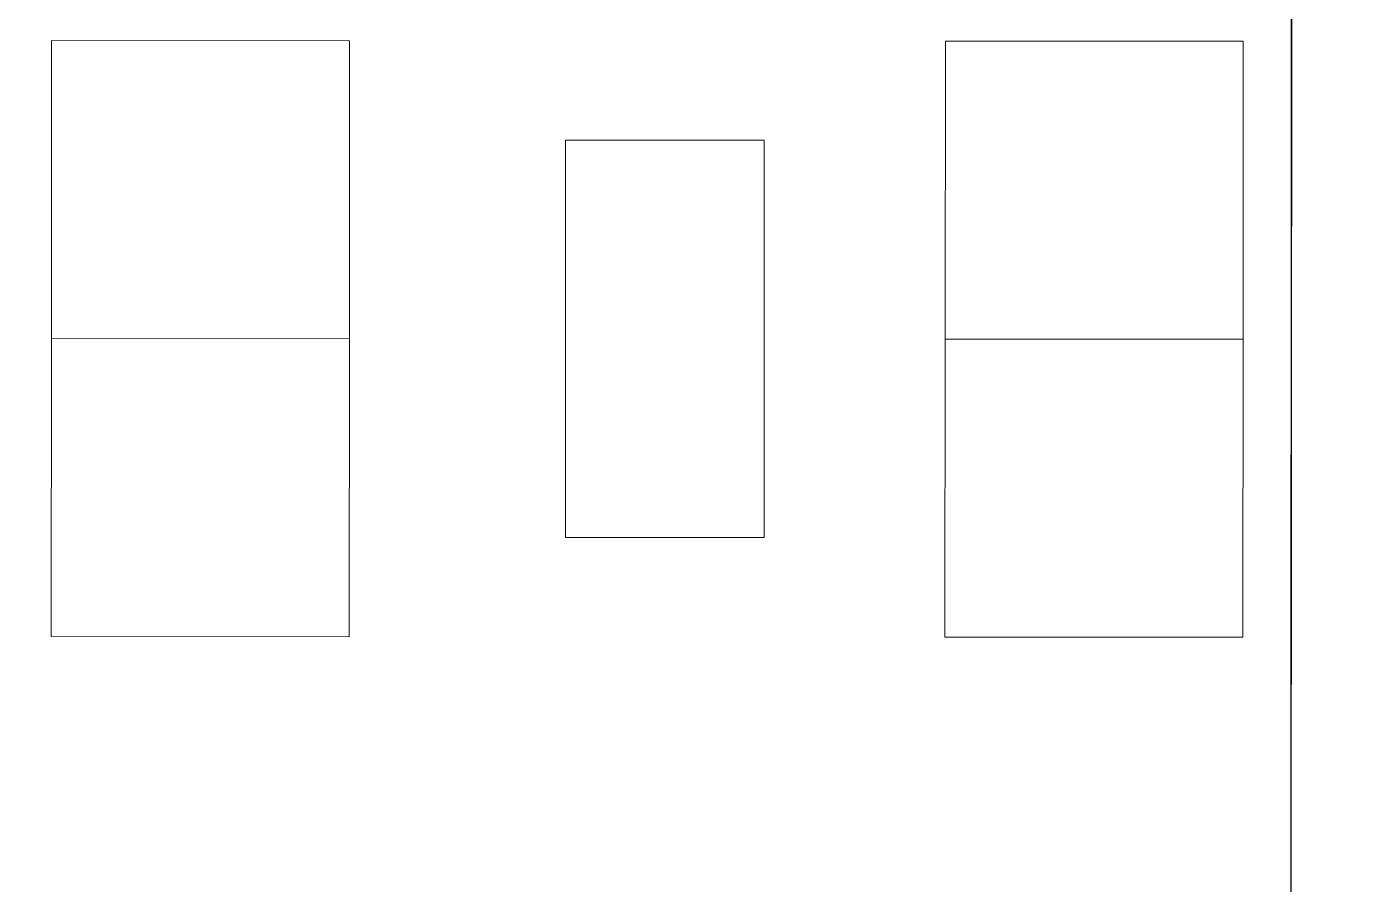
# Model space of a CAD drawing. Header units: millimetres. Extents: x 62878 to 70819, y -67946 to -61850.
# Drawn here: x 65570.4 to 65840.2, y -62127.8 to -61955.1 of the extents above; entities that cross this region are included whole.
import ezdxf

# ---------------------------------------------------------------- set-up
doc = ezdxf.new("R2010")
doc.units = ezdxf.units.MM
doc.linetypes.add('HIDDEN', pattern=[0.375, 0.25, -0.125])
doc.layers.add('alan hesabı1', color=7, linetype='Continuous', plot=False)
for name, color, linetype, lineweight in [('BA DÖŞ.-yeni', 11, 'Continuous', 30), ('DOGRAMA', 171, 'Continuous', 0), ('DUV.ALÇ.-yeni', 20, 'Continuous', 25), ('TEFRİŞ-yeni', 53, 'Continuous', 9)]:
    doc.layers.add(name, color=color, linetype=linetype, lineweight=lineweight)

msp = doc.modelspace()

# ---------------------------------------------------------------- linework, layer by layer
msp.add_lwpolyline([(68896.02, -63031.44), (69030.26, -63071.18), (69185.28, -62547.65), (68893, -62461.11, 1.044368), (68063.2, -62298.73, 0.204375), (63106.96, -62494.78, 0.353953), (62932.94, -62997.83), (63753.18, -65779.6), (64154.95, -67142.15), (65336.72, -66792.62), (65336.7, -66829.11), (65270.54, -66829.07, 0.626789), (65270.2, -67369.07), (65531.84, -67369.23, 0.926242), (66130.09, -67369.61), (66391.73, -67369.77, 0.626743), (66392.07, -66829.77), (66326.15, -66829.73), (66326.17, -66793.24), (67506.16, -67144.13), (68467.02, -63899.09), (68625.2, -63946.04), (68896.02, -63031.42)], format="xyb")
at = {"layer": 'alan hesabı1', "linetype": 'ByBlock'}
msp.add_lwpolyline([(64587.94, -62561.57), (64661.74, -62920.71), (64965, -62879.58), (64966.68, -62891.96), (65228.68, -62856.43), (65387.23, -62834.92), (65436.53, -62828.23), (65824.65, -62828.48), (65825.24, -61883.69), (65434.28, -61883.46), (65434.21, -62013.74), (65330.57, -62022.74), (65311.39, -61892.53), (64527.56, -62007.98)], dxfattribs=at)
at = {"layer": 'BA DÖŞ.-yeni', "linetype": 'HIDDEN', "ltscale": 150}
msp.add_arc((65815.04, -68607.15), 6697.94, 70.74616, 109.296847, dxfattribs=at)
at = {"layer": 'DOGRAMA', "lineweight": -2}
msp.add_lwpolyline([(68355.73, -61957.86, 0.273736), (68066.91, -62277.72, 0.209295), (68023.71, -62283.85, 0.198368), (63201.05, -62451.11)], format="xyb", dxfattribs=at)
at = {"layer": 'DUV.ALÇ.-yeni'}
msp.add_line((65824.65, -62833.48), (65825.24, -61885.36), dxfattribs=at)
at = {"layer": 'TEFRİŞ-yeni'}
for points in [[(65575.41, -62017.88), (65575.44, -61957.88), (65635.44, -61957.92), (65635.41, -62017.92)], [(65755.41, -62017.99), (65755.44, -61957.99), (65815.44, -61958.03), (65815.41, -62018.03)], [(65575.37, -62077.88), (65575.41, -62017.88), (65635.41, -62017.92), (65635.37, -62077.92)], [(65755.37, -62077.99), (65755.41, -62017.99), (65815.41, -62018.03), (65815.37, -62078.03)]]:
    msp.add_lwpolyline(points, close=True, dxfattribs=at)
msp.add_lwpolyline([(65678.92, -62057.95), (65678.96, -61977.95), (65718.96, -61977.97), (65718.92, -62057.97), (65678.92, -62057.95)], dxfattribs=at)

doc.saveas('drawing.dxf')
